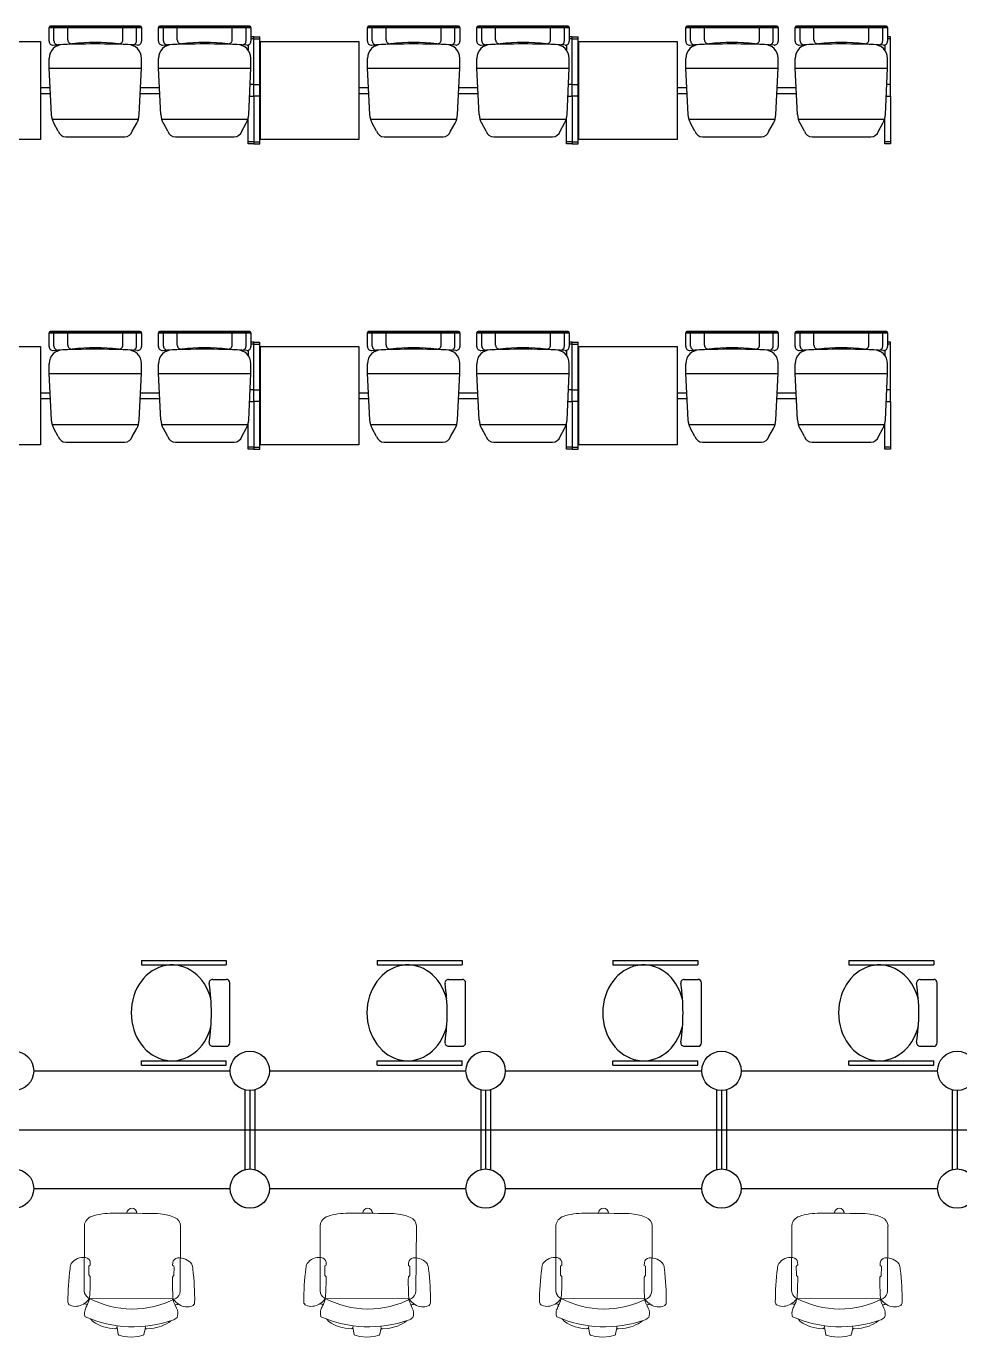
# Model space of a CAD drawing. Header units: inches. Extents: x 484217 to 497210, y -26946 to -21493.
# Drawn here: x 486584.2 to 486797.9, y -23535.6 to -23234.3 of the extents above; entities that cross this region are included whole.
import ezdxf

# ---------------------------------------------------------------- set-up
doc = ezdxf.new("R2010")
doc.units = ezdxf.units.IN
doc.header["$LTSCALE"] = 20
doc.header["$MEASUREMENT"] = 0
doc.layers.add('A-furniture', color=50, linetype='Continuous', lineweight=9)
doc.layers.add('I-WALL-IN', color=3, linetype='Continuous')
doc.layers.add('MAR22', color=255, linetype='Continuous')

# ---------------------------------------------------------------- blocks, each defined once
blk = doc.blocks.new('391A')
at = {"layer": 'MAR22'}
for p, q in [((-293.5, -86.6), (-293.5, -567)), ((-293.5, -86.6), (-269.5, -86.6)), ((-269.5, -86.6), (-269.5, -567)), ((273.6, -86.6), (273.6, -567)), ((297.6, -86.6), (273.6, -86.6)), ((297.6, -86.6), (297.6, -567)), ((-187.4, -490.1), (-187.4, -566.9)), ((191.4, -490.1), (191.4, -566.9)), ((-293.5, -567), (-269.5, -567)), ((-167.4, -586.9), (171.4, -586.9)), ((297.6, -567), (273.6, -567))]:
    blk.add_line(p, q, dxfattribs=at)
for centre, radius, start, end in [((-167.4, -490.1), 20, 81.58713, 180), ((2, 655.3), 1137.9, 261.58713, 278.41287), ((171.4, -490.1), 20, 0, 98.41287), ((-167.4, -566.9), 20, 180, 270), ((171.4, -566.9), 20, 270, 0)]:
    blk.add_arc(centre, radius, start, end, dxfattribs=at)
blk.add_ellipse((2, -259.2), major_axis=(-271.1, 0), ratio=0.849159, start_param=1.857345, end_param=7.567433, dxfattribs=at)
blk = doc.blocks.new('A$C6A0E07C9')
at = {"layer": 'A-furniture'}
for p, q in [((-0.2138, 0.2718), (0.1182, 0.2876)), ((-0.2691, 0.1773), (-0.2664, 0.2046)), ((-0.0121, 0.2424), (-0.025, 0.2422)), ((-0.0115, 0.2426), (-0.0121, 0.2424)), ((-0.0112, 0.2428), (-0.0115, 0.2426)), ((-0.0079, 0.2484), (-0.0112, 0.2428)), ((0.0377, 0.2515), (-0.0033, 0.2499)), ((0.0418, 0.2505), (0.045, 0.2473)), ((0.045, 0.2473), (0.0464, 0.2461)), ((0.0464, 0.2461), (0.0478, 0.2453)), ((0.0478, 0.2453), (0.0485, 0.2451)), ((0.1585, 0.2497), (0.1792, -0.1667)), ((0.3152, 0.1516), (0.3188, 0.1294)), ((0.3146, 0.1213), (0.3056, 0.1197)), ((0.3131, 0.1211), (0.3466, 0.116)), ((0.3514, 0.1128), (0.36, 0.0876)), ((0.36, 0.0876), (0.3659, 0.0513)), ((-0.2907, 0.0196), (-0.2893, 0.0294)), ((-0.2883, 0.01), (-0.2907, 0.0196)), ((-0.2893, 0.0294), (-0.2841, 0.0379)), ((-0.2824, 0.002), (-0.2883, 0.01)), ((-0.2841, 0.0379), (-0.2762, 0.0438)), ((-0.2739, -0.003), (-0.2824, 0.002)), ((-0.2762, 0.0438), (-0.2666, 0.0462)), ((0.3636, 0.0146), (0.3576, -0.0113)), ((0.3659, 0.0513), (0.3636, 0.0146)), ((-0.2641, -0.0045), (-0.2739, -0.003)), ((0.3108, -0.0224), (0.3218, -0.0234)), ((0.3197, -0.023), (0.3546, -0.0146)), ((0.3546, -0.0146), (0.3564, -0.0132)), ((0.3564, -0.0132), (0.3576, -0.0113)), ((-0.1895, -0.2174), (0.1433, -0.1996)), ((0.0087, -0.176), (-0.0042, -0.1772)), ((0.0094, -0.1763), (0.0087, -0.176)), ((0.0097, -0.1764), (0.0094, -0.1763)), ((0.0135, -0.1816), (0.0097, -0.1764)), ((0.0591, -0.1802), (0.0183, -0.1827)), ((0.0631, -0.1788), (0.066, -0.1753)), ((0.066, -0.1753), (0.0673, -0.174)), ((0.0673, -0.174), (0.0686, -0.173)), ((0.0686, -0.173), (0.0692, -0.1728)), ((0.2962, -0.1472), (0.2839, -0.1595))]:
    blk.add_line(p, q, dxfattribs=at)
for centre, radius, start, end in [((0.0274, 0.2777), 0.0792, 129.49988, 189.11522), ((0.0065, 0.2825), 0.0635, 94.07923, 117.59377), ((0.2241, -0.8917), 1.2574, 92.35943, 100.17565), ((0.1721, 0.3454), 0.0192, 28.12557, 89.24362), ((0.1209, 0.3234), 0.0749, 330.37939, 24.51295), ((-0.21, 0.2233), 0.0487, 94.52598, 161.01093), ((0.117, 0.2414), 0.0463, 34.09018, 88.4441), ((0.1077, 0.3263), 0.0879, 309.67257, 333.02228), ((-1.1254, 2.7931), 2.8487, 297.11573, 298.06946), ((-0.9196, -0.0126), 1.143, 14.09314, 15.00562), ((0.2336, 0.2226), 0.0597, 72.52818, 107.70113), ((0.1951, 0.2221), 0.0806, 25.51985, 45.53867), ((0.5941, -0.0351), 0.8932, 162.12026, 164.43231), ((-0.0222, 0.2712), 0.0292, 192.00474, 264.44095), ((-0.0038, 0.2437), 0.00623, 84.84548, 131.31741), ((0.0374, 0.2414), 0.0101, 64.52807, 88.63913), ((0.0007, 1.5534), 1.3091, 272.08986, 276.67605), ((0.1493, 0.274), 0.0211, 279.8693, 313.34338), ((-0.2488, 0.0248), 0.4712, 334.59734, 30.97321), ((0.1704, 0.2449), 0.0129, 130.13659, 158.01734), ((0.1866, 0.1808), 0.0779, 100.05254, 108.26721), ((-0.3014, 0.0263), 0.6141, 339.61076, 22.04666), ((0.1276, 0.1249), 0.1894, 8.09249, 40.8276), ((0.1816, 0.1421), 0.4521, 175.52891, 182.09908), ((72.2191, 3.6268), 72.5738, 182.765274, 182.924882), ((0.31, 0.1288), 0.0088, 301.08798, 3.16667), ((0.3467, 0.1108), 0.00513, 22.81842, 91.00758), ((0.1162, -0.0378), 0.2107, 328.69616, 1.80788), ((0.3177, -0.0315), 0.00903, 2.12372, 63.37094), ((0.0809, -0.0616), 0.3414, 182.48103, 200.75528), ((-0.1856, -0.1603), 0.0572, 202.88209, 266.11689), ((0.0015, -0.2058), 0.0292, 101.25248, 173.68869), ((0.0171, -0.1766), 0.00623, 234.37601, 280.84795), ((0.0579, -0.1702), 0.0101, 277.0543, 301.16536), ((0.1515, -1.4793), 1.3091, 89.01739, 93.60357), ((0.138, -0.155), 0.0449, 276.79393, 330.15211), ((0.1724, -0.1915), 0.0211, 52.35005, 85.82413), ((0.197, -0.1553), 0.0211, 212.66016, 229.03524), ((0.1633, -0.2919), 0.1223, 63.05477, 80.63565), ((0.1362, -0.2476), 0.0879, 32.67116, 56.02087), ((-0.9196, -0.0126), 1.143, 350.69637, 351.61264), ((0.1491, -0.2435), 0.0749, 341.18048, 35.31404), ((0.3239, 0.0551), 0.2601, 246.15386, 250.81737), ((0.249, -0.1528), 0.0392, 254.29981, 275.99109), ((0.2537, -0.1401), 0.0518, 269.3553, 293.37881), ((0.0516, -0.2073), 0.0792, 176.57822, 236.19355), ((0.2022, -0.2604), 0.0192, 276.44982, 337.56787), ((0.0312, -0.2142), 0.0635, 248.09967, 271.6142), ((0.1312, 0.9758), 1.2574, 265.51777, 273.33401)]:
    blk.add_arc(centre, radius, start, end, dxfattribs=at)

msp = doc.modelspace()

# ---------------------------------------------------------------- linework, layer by layer
at = {"linetype": 'Continuous'}
for p, q in [((486589.4, -23237.77, 3.81), (486589.4, -23234.6, 3.81)), ((486590.52, -23237.66, 3.81), (486590.52, -23234.78, 3.81)), ((486593.67, -23237.44, 3.81), (486593.67, -23234.78, 3.81)), ((486606.27, -23237.44, 3.81), (486606.27, -23234.78, 3.81)), ((486609.42, -23237.66, 3.81), (486609.42, -23234.78, 3.81)), ((486610.55, -23234.6, 3.81), (486610.55, -23237.77, 3.81)), ((486614.47, -23237.77, 3.81), (486614.47, -23234.6, 3.81)), ((486615.6, -23237.66, 3.81), (486615.6, -23234.78, 3.81)), ((486618.75, -23237.44, 3.81), (486618.75, -23234.78, 3.81)), ((486631.35, -23237.44, 3.81), (486631.35, -23234.78, 3.81)), ((486634.5, -23237.66, 3.81), (486634.5, -23234.78, 3.81)), ((486635.62, -23234.6, 3.81), (486635.62, -23237.77, 3.81)), ((486662.3, -23237.77, 3.81), (486662.3, -23234.6, 3.81)), ((486663.42, -23237.66, 3.81), (486663.42, -23234.78, 3.81)), ((486666.57, -23237.44, 3.81), (486666.57, -23234.78, 3.81)), ((486679.17, -23237.44, 3.81), (486679.17, -23234.78, 3.81)), ((486682.32, -23237.66, 3.81), (486682.32, -23234.78, 3.81)), ((486683.45, -23234.6, 3.81), (486683.45, -23237.77, 3.81)), ((486687.37, -23237.77, 3.81), (486687.37, -23234.6, 3.81)), ((486688.5, -23237.66, 3.81), (486688.5, -23234.78, 3.81)), ((486691.65, -23237.44, 3.81), (486691.65, -23234.78, 3.81)), ((486704.25, -23237.44, 3.81), (486704.25, -23234.78, 3.81)), ((486707.4, -23237.66, 3.81), (486707.4, -23234.78, 3.81)), ((486708.52, -23234.6, 3.81), (486708.52, -23237.77, 3.81)), ((486735.2, -23237.77, 3.81), (486735.2, -23234.6, 3.81)), ((486736.32, -23237.66, 3.81), (486736.32, -23234.78, 3.81)), ((486739.47, -23237.44, 3.81), (486739.47, -23234.78, 3.81)), ((486752.07, -23237.44, 3.81), (486752.07, -23234.78, 3.81)), ((486755.22, -23237.66, 3.81), (486755.22, -23234.78, 3.81)), ((486756.35, -23234.6, 3.81), (486756.35, -23237.77, 3.81)), ((486760.27, -23237.77, 3.81), (486760.27, -23234.6, 3.81)), ((486761.4, -23237.66, 3.81), (486761.4, -23234.78, 3.81)), ((486764.55, -23237.44, 3.81), (486764.55, -23234.78, 3.81)), ((486777.15, -23237.44, 3.81), (486777.15, -23234.78, 3.81)), ((486780.3, -23237.66, 3.81), (486780.3, -23234.78, 3.81)), ((486781.42, -23234.6, 3.81), (486781.42, -23237.77, 3.81)), ((486590.32, -23238.67, 3.81), (486591.46, -23238.56, 3.81)), ((486609.63, -23238.67, 3.81), (486608.48, -23238.56, 3.81)), ((486615.39, -23238.67, 3.81), (486616.54, -23238.56, 3.81)), ((486634.7, -23238.67, 3.81), (486633.56, -23238.56, 3.81)), ((486663.22, -23238.67, 3.81), (486664.36, -23238.56, 3.81)), ((486682.53, -23238.67, 3.81), (486681.38, -23238.56, 3.81)), ((486688.29, -23238.67, 3.81), (486689.44, -23238.56, 3.81)), ((486707.6, -23238.67, 3.81), (486706.46, -23238.56, 3.81)), ((486736.12, -23238.67, 3.81), (486737.26, -23238.56, 3.81)), ((486755.43, -23238.67, 3.81), (486754.28, -23238.56, 3.81)), ((486761.19, -23238.67, 3.81), (486762.34, -23238.56, 3.81)), ((486780.5, -23238.67, 3.81), (486779.36, -23238.56, 3.81)), ((486589.4, -23243.93, 3.81), (486589.4, -23241.68, 3.81)), ((486589.4, -23243.93, 3.81), (486610.55, -23243.93, 3.81)), ((486589.91, -23254.57, 3.81), (486589.4, -23243.93, 3.81)), ((486610.04, -23254.57, 3.81), (486610.55, -23243.93, 3.81)), ((486610.55, -23243.93, 3.81), (486610.55, -23241.68, 3.81)), ((486614.47, -23243.93, 3.81), (486614.47, -23241.68, 3.81)), ((486614.47, -23243.93, 3.81), (486635.62, -23243.93, 3.81)), ((486614.98, -23254.57, 3.81), (486614.47, -23243.93, 3.81)), ((486635.11, -23254.57, 3.81), (486635.62, -23243.93, 3.81)), ((486635.62, -23243.93, 3.81), (486635.62, -23241.68, 3.81)), ((486662.3, -23243.93, 3.81), (486662.3, -23241.68, 3.81)), ((486662.3, -23243.93, 3.81), (486683.45, -23243.93, 3.81)), ((486662.81, -23254.57, 3.81), (486662.3, -23243.93, 3.81)), ((486682.94, -23254.57, 3.81), (486683.45, -23243.93, 3.81)), ((486683.45, -23243.93, 3.81), (486683.45, -23241.68, 3.81)), ((486687.37, -23243.93, 3.81), (486687.37, -23241.68, 3.81)), ((486687.37, -23243.93, 3.81), (486708.52, -23243.93, 3.81)), ((486687.88, -23254.57, 3.81), (486687.37, -23243.93, 3.81)), ((486708.01, -23254.57, 3.81), (486708.52, -23243.93, 3.81)), ((486708.52, -23243.93, 3.81), (486708.52, -23241.68, 3.81)), ((486735.2, -23243.93, 3.81), (486735.2, -23241.68, 3.81)), ((486735.2, -23243.93, 3.81), (486756.35, -23243.93, 3.81)), ((486735.71, -23254.57, 3.81), (486735.2, -23243.93, 3.81)), ((486755.84, -23254.57, 3.81), (486756.35, -23243.93, 3.81)), ((486756.35, -23243.93, 3.81), (486756.35, -23241.68, 3.81)), ((486760.27, -23243.93, 3.81), (486760.27, -23241.68, 3.81)), ((486760.27, -23243.93, 3.81), (486781.42, -23243.93, 3.81)), ((486760.78, -23254.57, 3.81), (486760.27, -23243.93, 3.81)), ((486780.91, -23254.57, 3.81), (486781.42, -23243.93, 3.81)), ((486781.42, -23243.93, 3.81), (486781.42, -23241.68, 3.81)), ((486590.09, -23255.63, 3.81), (486609.86, -23255.63, 3.81)), ((486615.16, -23255.63, 3.81), (486634.93, -23255.63, 3.81)), ((486662.99, -23255.63, 3.81), (486682.76, -23255.63, 3.81)), ((486688.06, -23255.63, 3.81), (486707.83, -23255.63, 3.81)), ((486735.89, -23255.63, 3.81), (486755.66, -23255.63, 3.81)), ((486760.96, -23255.63, 3.81), (486780.73, -23255.63, 3.81)), ((486591.5, -23258.38, 3.81), (486590.48, -23256.56, 3.81)), ((486608.44, -23258.38, 3.81), (486609.46, -23256.56, 3.81)), ((486616.58, -23258.38, 3.81), (486615.56, -23256.56, 3.81)), ((486633.52, -23258.38, 3.81), (486634.54, -23256.56, 3.81)), ((486664.4, -23258.38, 3.81), (486663.38, -23256.56, 3.81)), ((486681.34, -23258.38, 3.81), (486682.36, -23256.56, 3.81)), ((486689.48, -23258.38, 3.81), (486688.46, -23256.56, 3.81)), ((486706.42, -23258.38, 3.81), (486707.44, -23256.56, 3.81)), ((486737.3, -23258.38, 3.81), (486736.28, -23256.56, 3.81)), ((486754.24, -23258.38, 3.81), (486755.26, -23256.56, 3.81)), ((486762.38, -23258.38, 3.81), (486761.36, -23256.56, 3.81)), ((486779.32, -23258.38, 3.81), (486780.34, -23256.56, 3.81)), ((486593.23, -23259.68, 3.81), (486606.71, -23259.68, 3.81)), ((486618.31, -23259.68, 3.81), (486631.79, -23259.68, 3.81)), ((486666.13, -23259.68, 3.81), (486679.61, -23259.68, 3.81)), ((486691.21, -23259.68, 3.81), (486704.69, -23259.68, 3.81)), ((486739.03, -23259.68, 3.81), (486752.51, -23259.68, 3.81)), ((486764.11, -23259.68, 3.81), (486777.59, -23259.68, 3.81)), ((486589.4, -23307.74, 3.81), (486589.4, -23304.56, 3.81)), ((486610.55, -23304.56, 3.81), (486610.55, -23307.74, 3.81)), ((486614.47, -23307.74, 3.81), (486614.47, -23304.56, 3.81)), ((486635.62, -23304.56, 3.81), (486635.62, -23307.74, 3.81)), ((486662.3, -23307.74, 3.81), (486662.3, -23304.56, 3.81)), ((486683.45, -23304.56, 3.81), (486683.45, -23307.74, 3.81)), ((486687.37, -23307.74, 3.81), (486687.37, -23304.56, 3.81)), ((486708.52, -23304.56, 3.81), (486708.52, -23307.74, 3.81)), ((486735.2, -23307.74, 3.81), (486735.2, -23304.56, 3.81)), ((486756.35, -23304.56, 3.81), (486756.35, -23307.74, 3.81)), ((486760.27, -23307.74, 3.81), (486760.27, -23304.56, 3.81)), ((486781.42, -23304.56, 3.81), (486781.42, -23307.74, 3.81)), ((486590.52, -23307.63, 3.81), (486590.52, -23304.74, 3.81)), ((486593.67, -23307.41, 3.81), (486593.67, -23304.74, 3.81)), ((486606.27, -23307.41, 3.81), (486606.27, -23304.74, 3.81)), ((486609.42, -23307.63, 3.81), (486609.42, -23304.74, 3.81)), ((486615.6, -23307.63, 3.81), (486615.6, -23304.74, 3.81)), ((486618.75, -23307.41, 3.81), (486618.75, -23304.74, 3.81)), ((486631.35, -23307.41, 3.81), (486631.35, -23304.74, 3.81)), ((486634.5, -23307.63, 3.81), (486634.5, -23304.74, 3.81)), ((486663.42, -23307.63, 3.81), (486663.42, -23304.74, 3.81)), ((486666.57, -23307.41, 3.81), (486666.57, -23304.74, 3.81)), ((486679.17, -23307.41, 3.81), (486679.17, -23304.74, 3.81)), ((486682.32, -23307.63, 3.81), (486682.32, -23304.74, 3.81)), ((486688.5, -23307.63, 3.81), (486688.5, -23304.74, 3.81)), ((486691.65, -23307.41, 3.81), (486691.65, -23304.74, 3.81)), ((486704.25, -23307.41, 3.81), (486704.25, -23304.74, 3.81)), ((486707.4, -23307.63, 3.81), (486707.4, -23304.74, 3.81)), ((486736.32, -23307.63, 3.81), (486736.32, -23304.74, 3.81)), ((486739.47, -23307.41, 3.81), (486739.47, -23304.74, 3.81)), ((486752.07, -23307.41, 3.81), (486752.07, -23304.74, 3.81)), ((486755.22, -23307.63, 3.81), (486755.22, -23304.74, 3.81)), ((486761.4, -23307.63, 3.81), (486761.4, -23304.74, 3.81)), ((486764.55, -23307.41, 3.81), (486764.55, -23304.74, 3.81)), ((486777.15, -23307.41, 3.81), (486777.15, -23304.74, 3.81)), ((486780.3, -23307.63, 3.81), (486780.3, -23304.74, 3.81)), ((486590.32, -23308.64, 3.81), (486591.46, -23308.53, 3.81)), ((486609.63, -23308.64, 3.81), (486608.48, -23308.53, 3.81)), ((486615.39, -23308.64, 3.81), (486616.54, -23308.53, 3.81)), ((486634.7, -23308.64, 3.81), (486633.56, -23308.53, 3.81)), ((486663.22, -23308.64, 3.81), (486664.36, -23308.53, 3.81)), ((486682.53, -23308.64, 3.81), (486681.38, -23308.53, 3.81)), ((486688.29, -23308.64, 3.81), (486689.44, -23308.53, 3.81)), ((486707.6, -23308.64, 3.81), (486706.46, -23308.53, 3.81)), ((486736.12, -23308.64, 3.81), (486737.26, -23308.53, 3.81)), ((486755.43, -23308.64, 3.81), (486754.28, -23308.53, 3.81)), ((486761.19, -23308.64, 3.81), (486762.34, -23308.53, 3.81)), ((486780.5, -23308.64, 3.81), (486779.36, -23308.53, 3.81)), ((486589.4, -23313.9, 3.81), (486589.4, -23311.65, 3.81)), ((486610.55, -23313.9, 3.81), (486610.55, -23311.65, 3.81)), ((486614.47, -23313.9, 3.81), (486614.47, -23311.65, 3.81)), ((486635.62, -23313.9, 3.81), (486635.62, -23311.65, 3.81)), ((486662.3, -23313.9, 3.81), (486662.3, -23311.65, 3.81)), ((486683.45, -23313.9, 3.81), (486683.45, -23311.65, 3.81)), ((486687.37, -23313.9, 3.81), (486687.37, -23311.65, 3.81)), ((486708.52, -23313.9, 3.81), (486708.52, -23311.65, 3.81)), ((486735.2, -23313.9, 3.81), (486735.2, -23311.65, 3.81)), ((486756.35, -23313.9, 3.81), (486756.35, -23311.65, 3.81)), ((486760.27, -23313.9, 3.81), (486760.27, -23311.65, 3.81)), ((486781.42, -23313.9, 3.81), (486781.42, -23311.65, 3.81)), ((486589.4, -23313.9, 3.81), (486610.55, -23313.9, 3.81)), ((486589.91, -23324.54, 3.81), (486589.4, -23313.9, 3.81)), ((486610.04, -23324.54, 3.81), (486610.55, -23313.9, 3.81)), ((486614.47, -23313.9, 3.81), (486635.62, -23313.9, 3.81)), ((486614.98, -23324.54, 3.81), (486614.47, -23313.9, 3.81)), ((486635.11, -23324.54, 3.81), (486635.62, -23313.9, 3.81)), ((486662.3, -23313.9, 3.81), (486683.45, -23313.9, 3.81)), ((486662.81, -23324.54, 3.81), (486662.3, -23313.9, 3.81)), ((486682.94, -23324.54, 3.81), (486683.45, -23313.9, 3.81)), ((486687.37, -23313.9, 3.81), (486708.52, -23313.9, 3.81)), ((486687.88, -23324.54, 3.81), (486687.37, -23313.9, 3.81)), ((486708.01, -23324.54, 3.81), (486708.52, -23313.9, 3.81)), ((486735.2, -23313.9, 3.81), (486756.35, -23313.9, 3.81)), ((486735.71, -23324.54, 3.81), (486735.2, -23313.9, 3.81)), ((486755.84, -23324.54, 3.81), (486756.35, -23313.9, 3.81)), ((486760.27, -23313.9, 3.81), (486781.42, -23313.9, 3.81)), ((486760.78, -23324.54, 3.81), (486760.27, -23313.9, 3.81)), ((486780.91, -23324.54, 3.81), (486781.42, -23313.9, 3.81)), ((486590.09, -23325.6, 3.81), (486609.86, -23325.6, 3.81)), ((486615.16, -23325.6, 3.81), (486634.93, -23325.6, 3.81)), ((486662.99, -23325.6, 3.81), (486682.76, -23325.6, 3.81)), ((486688.06, -23325.6, 3.81), (486707.83, -23325.6, 3.81)), ((486735.89, -23325.6, 3.81), (486755.66, -23325.6, 3.81)), ((486760.96, -23325.6, 3.81), (486780.73, -23325.6, 3.81)), ((486591.5, -23328.34, 3.81), (486590.48, -23326.53, 3.81)), ((486608.44, -23328.34, 3.81), (486609.46, -23326.53, 3.81)), ((486616.58, -23328.34, 3.81), (486615.56, -23326.53, 3.81)), ((486633.52, -23328.34, 3.81), (486634.54, -23326.53, 3.81)), ((486664.4, -23328.34, 3.81), (486663.38, -23326.53, 3.81)), ((486681.34, -23328.34, 3.81), (486682.36, -23326.53, 3.81)), ((486689.48, -23328.34, 3.81), (486688.46, -23326.53, 3.81)), ((486706.42, -23328.34, 3.81), (486707.44, -23326.53, 3.81)), ((486737.3, -23328.34, 3.81), (486736.28, -23326.53, 3.81)), ((486754.24, -23328.34, 3.81), (486755.26, -23326.53, 3.81)), ((486762.38, -23328.34, 3.81), (486761.36, -23326.53, 3.81)), ((486779.32, -23328.34, 3.81), (486780.34, -23326.53, 3.81)), ((486593.23, -23329.65, 3.81), (486606.71, -23329.65, 3.81)), ((486618.31, -23329.65, 3.81), (486631.79, -23329.65, 3.81)), ((486666.13, -23329.65, 3.81), (486679.61, -23329.65, 3.81)), ((486691.21, -23329.65, 3.81), (486704.69, -23329.65, 3.81)), ((486739.03, -23329.65, 3.81), (486752.51, -23329.65, 3.81)), ((486764.11, -23329.65, 3.81), (486777.59, -23329.65, 3.81))]:
    msp.add_line(p, q, dxfattribs=at)
at = {"color": 7, "linetype": 'Continuous'}
for p, q in [((486610.28, -23234.33, 3.81), (486589.67, -23234.33, 3.81)), ((486635.35, -23234.33, 3.81), (486614.74, -23234.33, 3.81)), ((486683.18, -23234.33, 3.81), (486662.57, -23234.33, 3.81)), ((486708.25, -23234.33, 3.81), (486687.64, -23234.33, 3.81)), ((486756.08, -23234.33, 3.81), (486735.47, -23234.33, 3.81)), ((486781.15, -23234.33, 3.81), (486760.54, -23234.33, 3.81)), ((486587.38, -23249.71, 3.81), (486589.67, -23249.71, 3.81)), ((486587.44, -23248.36, 3.81), (486589.61, -23248.36, 3.81)), ((486610.27, -23249.71, 3.81), (486614.75, -23249.71, 3.81)), ((486610.33, -23248.36, 3.81), (486614.69, -23248.36, 3.81)), ((486636.3, -23247.68, 3.81), (486635.44, -23247.68, 3.81)), ((486636.3, -23250.38, 3.81), (486636.3, -23247.68, 3.81)), ((486636.3, -23247.68, 3.81), (486637.84, -23247.68, 3.81)), ((486636.3, -23250.38, 3.81), (486636.3, -23247.68, 3.81)), ((486660.28, -23249.71, 3.81), (486662.57, -23249.71, 3.81)), ((486660.34, -23248.36, 3.81), (486662.51, -23248.36, 3.81)), ((486683.17, -23249.71, 3.81), (486687.65, -23249.71, 3.81)), ((486683.23, -23248.36, 3.81), (486687.59, -23248.36, 3.81)), ((486709.2, -23247.68, 3.81), (486708.34, -23247.68, 3.81)), ((486709.2, -23250.38, 3.81), (486709.2, -23247.68, 3.81)), ((486709.2, -23247.68, 3.81), (486710.74, -23247.68, 3.81)), ((486709.2, -23250.38, 3.81), (486709.2, -23247.68, 3.81)), ((486733.18, -23249.71, 3.81), (486735.47, -23249.71, 3.81)), ((486733.24, -23248.36, 3.81), (486735.41, -23248.36, 3.81)), ((486756.07, -23249.71, 3.81), (486760.55, -23249.71, 3.81)), ((486756.13, -23248.36, 3.81), (486760.49, -23248.36, 3.81)), ((486782.1, -23247.68, 3.81), (486781.24, -23247.68, 3.81)), ((486782.1, -23250.38, 3.81), (486782.1, -23247.68, 3.81)), ((486635.31, -23250.38, 3.81), (486636.3, -23250.38, 3.81)), ((486637.84, -23250.38, 3.81), (486636.3, -23250.38, 3.81)), ((486708.21, -23250.38, 3.81), (486709.2, -23250.38, 3.81)), ((486710.74, -23250.38, 3.81), (486709.2, -23250.38, 3.81)), ((486781.11, -23250.38, 3.81), (486782.1, -23250.38, 3.81)), ((486610.28, -23304.29, 3.81), (486589.67, -23304.29, 3.81)), ((486635.35, -23304.29, 3.81), (486614.74, -23304.29, 3.81)), ((486683.18, -23304.29, 3.81), (486662.57, -23304.29, 3.81)), ((486708.25, -23304.29, 3.81), (486687.64, -23304.29, 3.81)), ((486756.08, -23304.29, 3.81), (486735.47, -23304.29, 3.81)), ((486781.15, -23304.29, 3.81), (486760.54, -23304.29, 3.81)), ((486587.44, -23318.32, 3.81), (486589.61, -23318.32, 3.81)), ((486610.33, -23318.32, 3.81), (486614.69, -23318.32, 3.81)), ((486636.3, -23317.65, 3.81), (486635.44, -23317.65, 3.81)), ((486636.3, -23320.35, 3.81), (486636.3, -23317.65, 3.81)), ((486636.3, -23317.65, 3.81), (486637.84, -23317.65, 3.81)), ((486636.3, -23320.35, 3.81), (486636.3, -23317.65, 3.81)), ((486660.34, -23318.32, 3.81), (486662.51, -23318.32, 3.81)), ((486683.23, -23318.32, 3.81), (486687.59, -23318.32, 3.81)), ((486709.2, -23317.65, 3.81), (486708.34, -23317.65, 3.81)), ((486709.2, -23320.35, 3.81), (486709.2, -23317.65, 3.81)), ((486709.2, -23317.65, 3.81), (486710.74, -23317.65, 3.81)), ((486709.2, -23320.35, 3.81), (486709.2, -23317.65, 3.81)), ((486733.24, -23318.32, 3.81), (486735.41, -23318.32, 3.81)), ((486756.13, -23318.32, 3.81), (486760.49, -23318.32, 3.81)), ((486782.1, -23317.65, 3.81), (486781.24, -23317.65, 3.81)), ((486782.1, -23320.35, 3.81), (486782.1, -23317.65, 3.81)), ((486587.38, -23319.67, 3.81), (486589.67, -23319.67, 3.81)), ((486610.27, -23319.67, 3.81), (486614.75, -23319.67, 3.81)), ((486635.31, -23320.35, 3.81), (486636.3, -23320.35, 3.81)), ((486637.84, -23320.35, 3.81), (486636.3, -23320.35, 3.81)), ((486660.28, -23319.67, 3.81), (486662.57, -23319.67, 3.81)), ((486683.17, -23319.67, 3.81), (486687.65, -23319.67, 3.81)), ((486708.21, -23320.35, 3.81), (486709.2, -23320.35, 3.81)), ((486710.74, -23320.35, 3.81), (486709.2, -23320.35, 3.81)), ((486733.18, -23319.67, 3.81), (486735.47, -23319.67, 3.81)), ((486756.07, -23319.67, 3.81), (486760.55, -23319.67, 3.81)), ((486781.11, -23320.35, 3.81), (486782.1, -23320.35, 3.81))]:
    msp.add_line(p, q, dxfattribs=at)
at = {"color": 0, "linetype": 'Continuous'}
for p, q in [((486564.94, -23237.78, 3.81), (486587.44, -23237.78, 3.81)), ((486587.44, -23237.78, 3.81), (486587.44, -23260.28, 3.81)), ((486637.84, -23237.78, 3.81), (486660.34, -23237.78, 3.81)), ((486637.84, -23260.28, 3.81), (486637.84, -23237.78, 3.81)), ((486660.34, -23237.78, 3.81), (486660.34, -23260.28, 3.81)), ((486710.74, -23237.78, 3.81), (486733.24, -23237.78, 3.81)), ((486710.74, -23260.28, 3.81), (486710.74, -23237.78, 3.81)), ((486733.24, -23237.78, 3.81), (486733.24, -23260.28, 3.81)), ((486587.44, -23260.28, 3.81), (486564.94, -23260.28, 3.81)), ((486660.34, -23260.28, 3.81), (486637.84, -23260.28, 3.81)), ((486733.24, -23260.28, 3.81), (486710.74, -23260.28, 3.81)), ((486564.94, -23307.75, 3.81), (486587.44, -23307.75, 3.81)), ((486587.44, -23307.75, 3.81), (486587.44, -23330.25, 3.81)), ((486637.84, -23307.75, 3.81), (486660.34, -23307.75, 3.81)), ((486637.84, -23330.25, 3.81), (486637.84, -23307.75, 3.81)), ((486660.34, -23307.75, 3.81), (486660.34, -23330.25, 3.81)), ((486710.74, -23307.75, 3.81), (486733.24, -23307.75, 3.81)), ((486710.74, -23330.25, 3.81), (486710.74, -23307.75, 3.81)), ((486733.24, -23307.75, 3.81), (486733.24, -23330.25, 3.81)), ((486587.44, -23330.25, 3.81), (486564.94, -23330.25, 3.81)), ((486660.34, -23330.25, 3.81), (486637.84, -23330.25, 3.81)), ((486733.24, -23330.25, 3.81), (486710.74, -23330.25, 3.81))]:
    msp.add_line(p, q, dxfattribs=at)
at = {"color": 7}
for p, q in [((486636.3, -23236.77, 3.81), (486635.62, -23236.77, 3.81)), ((486636.3, -23237.22, 3.81), (486635.62, -23237.22, 3.81)), ((486636.3, -23247.68, 3.81), (486636.3, -23236.77, 3.81)), ((486636.3, -23247.68, 3.81), (486636.3, -23236.77, 3.81)), ((486636.3, -23236.77, 3.81), (486637.65, -23236.77, 3.81)), ((486636.3, -23237.22, 3.81), (486637.65, -23237.22, 3.81)), ((486637.65, -23261.29, 3.81), (486637.65, -23236.77, 3.81)), ((486709.2, -23236.77, 3.81), (486708.52, -23236.77, 3.81)), ((486709.2, -23237.22, 3.81), (486708.52, -23237.22, 3.81)), ((486709.2, -23247.68, 3.81), (486709.2, -23236.77, 3.81)), ((486709.2, -23247.68, 3.81), (486709.2, -23236.77, 3.81)), ((486709.2, -23236.77, 3.81), (486710.55, -23236.77, 3.81)), ((486709.2, -23237.22, 3.81), (486710.55, -23237.22, 3.81)), ((486710.55, -23261.29, 3.81), (486710.55, -23236.77, 3.81)), ((486782.1, -23236.77, 3.81), (486781.42, -23236.77, 3.81)), ((486782.1, -23237.22, 3.81), (486781.42, -23237.22, 3.81)), ((486782.1, -23247.68, 3.81), (486782.1, -23236.77, 3.81)), ((486634.95, -23238.64, 3.81), (486634.95, -23239.74, 3.81)), ((486707.85, -23238.64, 3.81), (486707.85, -23239.74, 3.81)), ((486780.75, -23238.64, 3.81), (486780.75, -23239.74, 3.81)), ((486636.3, -23250.38, 3.81), (486636.3, -23261.29, 3.81)), ((486636.3, -23250.38, 3.81), (486636.3, -23261.29, 3.81)), ((486709.2, -23250.38, 3.81), (486709.2, -23261.29, 3.81)), ((486709.2, -23250.38, 3.81), (486709.2, -23261.29, 3.81)), ((486782.1, -23250.38, 3.81), (486782.1, -23261.29, 3.81)), ((486634.95, -23261.29, 3.81), (486634.95, -23255.58, 3.81)), ((486707.85, -23261.29, 3.81), (486707.85, -23255.58, 3.81)), ((486780.75, -23261.29, 3.81), (486780.75, -23255.58, 3.81)), ((486636.3, -23260.84, 3.81), (486634.95, -23260.84, 3.81)), ((486636.3, -23261.29, 3.81), (486634.95, -23261.29, 3.81)), ((486636.3, -23260.84, 3.81), (486637.65, -23260.84, 3.81)), ((486636.3, -23261.29, 3.81), (486637.65, -23261.29, 3.81)), ((486709.2, -23260.84, 3.81), (486707.85, -23260.84, 3.81)), ((486709.2, -23261.29, 3.81), (486707.85, -23261.29, 3.81)), ((486709.2, -23260.84, 3.81), (486710.55, -23260.84, 3.81)), ((486709.2, -23261.29, 3.81), (486710.55, -23261.29, 3.81)), ((486782.1, -23260.84, 3.81), (486780.75, -23260.84, 3.81)), ((486782.1, -23261.29, 3.81), (486780.75, -23261.29, 3.81)), ((486636.3, -23306.74, 3.81), (486635.62, -23306.74, 3.81)), ((486636.3, -23307.19, 3.81), (486635.62, -23307.19, 3.81)), ((486636.3, -23317.65, 3.81), (486636.3, -23306.74, 3.81)), ((486636.3, -23317.65, 3.81), (486636.3, -23306.74, 3.81)), ((486636.3, -23306.74, 3.81), (486637.65, -23306.74, 3.81)), ((486636.3, -23307.19, 3.81), (486637.65, -23307.19, 3.81)), ((486637.65, -23331.25, 3.81), (486637.65, -23306.74, 3.81)), ((486709.2, -23306.74, 3.81), (486708.52, -23306.74, 3.81)), ((486709.2, -23307.19, 3.81), (486708.52, -23307.19, 3.81)), ((486709.2, -23317.65, 3.81), (486709.2, -23306.74, 3.81)), ((486709.2, -23317.65, 3.81), (486709.2, -23306.74, 3.81)), ((486709.2, -23306.74, 3.81), (486710.55, -23306.74, 3.81)), ((486709.2, -23307.19, 3.81), (486710.55, -23307.19, 3.81)), ((486710.55, -23331.25, 3.81), (486710.55, -23306.74, 3.81)), ((486782.1, -23306.74, 3.81), (486781.42, -23306.74, 3.81)), ((486782.1, -23307.19, 3.81), (486781.42, -23307.19, 3.81)), ((486782.1, -23317.65, 3.81), (486782.1, -23306.74, 3.81)), ((486634.95, -23308.61, 3.81), (486634.95, -23309.7, 3.81)), ((486707.85, -23308.61, 3.81), (486707.85, -23309.7, 3.81)), ((486780.75, -23308.61, 3.81), (486780.75, -23309.7, 3.81)), ((486636.3, -23320.35, 3.81), (486636.3, -23331.25, 3.81)), ((486636.3, -23320.35, 3.81), (486636.3, -23331.25, 3.81)), ((486709.2, -23320.35, 3.81), (486709.2, -23331.25, 3.81)), ((486709.2, -23320.35, 3.81), (486709.2, -23331.25, 3.81)), ((486782.1, -23320.35, 3.81), (486782.1, -23331.25, 3.81)), ((486634.95, -23331.25, 3.81), (486634.95, -23325.54, 3.81)), ((486707.85, -23331.25, 3.81), (486707.85, -23325.54, 3.81)), ((486780.75, -23331.25, 3.81), (486780.75, -23325.54, 3.81)), ((486636.3, -23330.8, 3.81), (486634.95, -23330.8, 3.81)), ((486636.3, -23331.25, 3.81), (486634.95, -23331.25, 3.81)), ((486636.3, -23330.8, 3.81), (486637.65, -23330.8, 3.81)), ((486636.3, -23331.25, 3.81), (486637.65, -23331.25, 3.81)), ((486709.2, -23330.8, 3.81), (486707.85, -23330.8, 3.81)), ((486709.2, -23331.25, 3.81), (486707.85, -23331.25, 3.81)), ((486709.2, -23330.8, 3.81), (486710.55, -23330.8, 3.81)), ((486709.2, -23331.25, 3.81), (486710.55, -23331.25, 3.81)), ((486782.1, -23330.8, 3.81), (486780.75, -23330.8, 3.81)), ((486782.1, -23331.25, 3.81), (486780.75, -23331.25, 3.81))]:
    msp.add_line(p, q, dxfattribs=at)
for p, q in [((486634.24, -23478.08, 6.93), (486634.24, -23496.36, 6.93)), ((486635.37, -23478.22, 6.93), (486635.37, -23496.22, 6.93)), ((486636.49, -23478.08, 6.93), (486636.49, -23496.36, 6.93)), ((486688.24, -23478.08, 6.93), (486688.24, -23496.36, 6.93)), ((486689.37, -23478.22, 6.93), (486689.37, -23496.22, 6.93)), ((486690.49, -23478.08, 6.93), (486690.49, -23496.36, 6.93)), ((486742.24, -23478.08, 6.93), (486742.24, -23496.36, 6.93)), ((486743.37, -23478.22, 6.93), (486743.37, -23496.22, 6.93)), ((486744.49, -23478.08, 6.93), (486744.49, -23496.36, 6.93)), ((486796.24, -23478.08, 6.93), (486796.24, -23496.36, 6.93)), ((486797.37, -23478.22, 6.93), (486797.37, -23496.22, 6.93))]:
    msp.add_line(p, q)
at = {"color": 7, "linetype": 'Continuous', "const_width": 0.45, "elevation": 3.81}
for points in [[(486610.55, -23234.55), (486589.4, -23234.55)], [(486635.62, -23234.55), (486614.47, -23234.55)], [(486683.45, -23234.55), (486662.3, -23234.55)], [(486708.52, -23234.55), (486687.37, -23234.55)], [(486756.35, -23234.55), (486735.2, -23234.55)], [(486781.42, -23234.55), (486760.27, -23234.55)], [(486610.55, -23304.52), (486589.4, -23304.52)], [(486635.62, -23304.52), (486614.47, -23304.52)], [(486683.45, -23304.52), (486662.3, -23304.52)], [(486708.52, -23304.52), (486687.37, -23304.52)], [(486756.35, -23304.52), (486735.2, -23304.52)], [(486781.42, -23304.52), (486760.27, -23304.52)]]:
    msp.add_lwpolyline(points, dxfattribs=at)
for centre in [(486581.37, -23473.72, 6.93), (486635.37, -23473.72, 6.93), (486689.37, -23473.72, 6.93), (486743.37, -23473.72, 6.93), (486797.37, -23473.72, 6.93), (486581.37, -23500.72, 6.93), (486635.37, -23500.72, 6.93), (486689.37, -23500.72, 6.93), (486743.37, -23500.72, 6.93), (486797.37, -23500.72, 6.93)]:
    msp.add_circle(centre, 4.5)
at = {"linetype": 'Continuous'}
for centre, radius, start, end in [((486589.67, -23234.6, 3.81), 0.27, 90, 180), ((486610.28, -23234.6, 3.81), 0.27, 0, 90), ((486614.74, -23234.6, 3.81), 0.27, 90, 180), ((486635.35, -23234.6, 3.81), 0.27, 0, 90), ((486662.57, -23234.6, 3.81), 0.27, 90, 180), ((486683.18, -23234.6, 3.81), 0.27, 0, 90), ((486687.64, -23234.6, 3.81), 0.27, 90, 180), ((486708.25, -23234.6, 3.81), 0.27, 0, 90), ((486735.47, -23234.6, 3.81), 0.27, 90, 180), ((486756.08, -23234.6, 3.81), 0.27, 0, 90), ((486760.54, -23234.6, 3.81), 0.27, 90, 180), ((486781.15, -23234.6, 3.81), 0.27, 0, 90), ((486590.3, -23237.77, 3.81), 0.9, 180, 271.3354), ((486591.42, -23237.66, 3.81), 0.9, 180, 272.4844), ((486594.57, -23237.44, 3.81), 0.9, 180, 276.8576), ((486599.97, -23282.34, 3.81), 44.32, 83.1424, 96.8576), ((486605.37, -23237.44, 3.81), 0.9, 263.1424, 0), ((486608.52, -23237.66, 3.81), 0.9, 267.5156, 0), ((486609.65, -23237.77, 3.81), 0.9, 268.6646, 0), ((486615.37, -23237.77, 3.81), 0.9, 180, 271.3354), ((486616.5, -23237.66, 3.81), 0.9, 180, 272.4844), ((486619.65, -23237.44, 3.81), 0.9, 180, 276.8576), ((486625.05, -23282.34, 3.81), 44.32, 83.1424, 96.8576), ((486630.45, -23237.44, 3.81), 0.9, 263.1424, 0), ((486633.6, -23237.66, 3.81), 0.9, 267.5156, 0), ((486634.72, -23237.77, 3.81), 0.9, 268.6646, 0), ((486663.2, -23237.77, 3.81), 0.9, 180, 271.3354), ((486664.32, -23237.66, 3.81), 0.9, 180, 272.4844), ((486667.47, -23237.44, 3.81), 0.9, 180, 276.8576), ((486672.87, -23282.34, 3.81), 44.32, 83.1424, 96.8576), ((486678.27, -23237.44, 3.81), 0.9, 263.1424, 0), ((486681.42, -23237.66, 3.81), 0.9, 267.5156, 0), ((486682.55, -23237.77, 3.81), 0.9, 268.6646, 0), ((486688.27, -23237.77, 3.81), 0.9, 180, 271.3354), ((486689.4, -23237.66, 3.81), 0.9, 180, 272.4844), ((486692.55, -23237.44, 3.81), 0.9, 180, 276.8576), ((486697.95, -23282.34, 3.81), 44.32, 83.1424, 96.8576), ((486703.35, -23237.44, 3.81), 0.9, 263.1424, 0), ((486706.5, -23237.66, 3.81), 0.9, 267.5156, 0), ((486707.62, -23237.77, 3.81), 0.9, 268.6646, 0), ((486736.1, -23237.77, 3.81), 0.9, 180, 271.3354), ((486737.22, -23237.66, 3.81), 0.9, 180, 272.4844), ((486740.37, -23237.44, 3.81), 0.9, 180, 276.8576), ((486745.77, -23282.34, 3.81), 44.32, 83.1424, 96.8576), ((486751.17, -23237.44, 3.81), 0.9, 263.1424, 0), ((486754.32, -23237.66, 3.81), 0.9, 267.5156, 0), ((486755.45, -23237.77, 3.81), 0.9, 268.6646, 0), ((486761.17, -23237.77, 3.81), 0.9, 180, 271.3354), ((486762.3, -23237.66, 3.81), 0.9, 180, 272.4844), ((486765.45, -23237.44, 3.81), 0.9, 180, 276.8576), ((486770.85, -23282.34, 3.81), 44.32, 83.1424, 96.8576), ((486776.25, -23237.44, 3.81), 0.9, 263.1424, 0), ((486779.4, -23237.66, 3.81), 0.9, 267.5156, 0), ((486780.52, -23237.77, 3.81), 0.9, 268.6646, 0), ((486592.55, -23241.68, 3.81), 3.15, 90, 180), ((486599.97, -23434.72, 3.81), 196.34, 87.5156, 92.4844), ((486607.4, -23241.68, 3.81), 3.15, 0, 90), ((486617.62, -23241.68, 3.81), 3.15, 90, 180), ((486625.05, -23434.72, 3.81), 196.34, 87.5156, 92.4844), ((486632.47, -23241.68, 3.81), 3.15, 0, 90), ((486665.45, -23241.68, 3.81), 3.15, 90, 180), ((486672.87, -23434.72, 3.81), 196.34, 87.5156, 92.4844), ((486680.3, -23241.68, 3.81), 3.15, 0, 90), ((486690.52, -23241.68, 3.81), 3.15, 90, 180), ((486697.95, -23434.72, 3.81), 196.34, 87.5156, 92.4844), ((486705.37, -23241.68, 3.81), 3.15, 0, 90), ((486738.35, -23241.68, 3.81), 3.15, 90, 180), ((486745.77, -23434.72, 3.81), 196.34, 87.5156, 92.4844), ((486753.2, -23241.68, 3.81), 3.15, 0, 90), ((486763.42, -23241.68, 3.81), 3.15, 90, 180), ((486770.85, -23434.72, 3.81), 196.34, 87.5156, 92.4844), ((486778.27, -23241.68, 3.81), 3.15, 0, 90), ((486594.4, -23254.36, 3.81), 4.5, 182.7525, 209.356), ((486605.54, -23254.36, 3.81), 4.5, 330.644, 357.2475), ((486619.48, -23254.36, 3.81), 4.5, 182.7525, 209.356), ((486630.62, -23254.36, 3.81), 4.5, 330.644, 357.2475), ((486667.3, -23254.36, 3.81), 4.5, 182.7525, 209.356), ((486678.44, -23254.36, 3.81), 4.5, 330.644, 357.2475), ((486692.38, -23254.36, 3.81), 4.5, 182.7525, 209.356), ((486703.52, -23254.36, 3.81), 4.5, 330.644, 357.2475), ((486740.2, -23254.36, 3.81), 4.5, 182.7525, 209.356), ((486751.34, -23254.36, 3.81), 4.5, 330.644, 357.2475), ((486765.28, -23254.36, 3.81), 4.5, 182.7525, 209.356), ((486776.42, -23254.36, 3.81), 4.5, 330.644, 357.2475), ((486593.23, -23257.88, 3.81), 1.8, 195.8192, 270), ((486606.71, -23257.88, 3.81), 1.8, 270, 344.1808), ((486618.31, -23257.88, 3.81), 1.8, 195.8192, 270), ((486631.79, -23257.88, 3.81), 1.8, 270, 344.1808), ((486666.13, -23257.88, 3.81), 1.8, 195.8192, 270), ((486679.61, -23257.88, 3.81), 1.8, 270, 344.1808), ((486691.21, -23257.88, 3.81), 1.8, 195.8192, 270), ((486704.69, -23257.88, 3.81), 1.8, 270, 344.1808), ((486739.03, -23257.88, 3.81), 1.8, 195.8192, 270), ((486752.51, -23257.88, 3.81), 1.8, 270, 344.1808), ((486764.11, -23257.88, 3.81), 1.8, 195.8192, 270), ((486777.59, -23257.88, 3.81), 1.8, 270, 344.1808), ((486589.67, -23304.56, 3.81), 0.27, 90, 180), ((486610.28, -23304.56, 3.81), 0.27, 0, 90), ((486614.74, -23304.56, 3.81), 0.27, 90, 180), ((486635.35, -23304.56, 3.81), 0.27, 0, 90), ((486662.57, -23304.56, 3.81), 0.27, 90, 180), ((486683.18, -23304.56, 3.81), 0.27, 0, 90), ((486687.64, -23304.56, 3.81), 0.27, 90, 180), ((486708.25, -23304.56, 3.81), 0.27, 0, 90), ((486735.47, -23304.56, 3.81), 0.27, 90, 180), ((486756.08, -23304.56, 3.81), 0.27, 0, 90), ((486760.54, -23304.56, 3.81), 0.27, 90, 180), ((486781.15, -23304.56, 3.81), 0.27, 0, 90), ((486594.57, -23307.41, 3.81), 0.9, 180, 276.8576), ((486605.37, -23307.41, 3.81), 0.9, 263.1424, 0), ((486619.65, -23307.41, 3.81), 0.9, 180, 276.8576), ((486630.45, -23307.41, 3.81), 0.9, 263.1424, 0), ((486667.47, -23307.41, 3.81), 0.9, 180, 276.8576), ((486678.27, -23307.41, 3.81), 0.9, 263.1424, 0), ((486692.55, -23307.41, 3.81), 0.9, 180, 276.8576), ((486703.35, -23307.41, 3.81), 0.9, 263.1424, 0), ((486740.37, -23307.41, 3.81), 0.9, 180, 276.8576), ((486751.17, -23307.41, 3.81), 0.9, 263.1424, 0), ((486765.45, -23307.41, 3.81), 0.9, 180, 276.8576), ((486776.25, -23307.41, 3.81), 0.9, 263.1424, 0), ((486590.3, -23307.74, 3.81), 0.9, 180, 271.3354), ((486592.55, -23311.65, 3.81), 3.15, 90, 180), ((486591.42, -23307.63, 3.81), 0.9, 180, 272.4844), ((486599.97, -23504.69, 3.81), 196.34, 87.5156, 92.4844), ((486599.97, -23352.31, 3.81), 44.32, 83.1424, 96.8576), ((486607.4, -23311.65, 3.81), 3.15, 0, 90), ((486608.52, -23307.63, 3.81), 0.9, 267.5156, 0), ((486609.65, -23307.74, 3.81), 0.9, 268.6646, 0), ((486615.37, -23307.74, 3.81), 0.9, 180, 271.3354), ((486617.62, -23311.65, 3.81), 3.15, 90, 180), ((486616.5, -23307.63, 3.81), 0.9, 180, 272.4844), ((486625.05, -23504.69, 3.81), 196.34, 87.5156, 92.4844), ((486625.05, -23352.31, 3.81), 44.32, 83.1424, 96.8576), ((486632.47, -23311.65, 3.81), 3.15, 0, 90), ((486633.6, -23307.63, 3.81), 0.9, 267.5156, 0), ((486634.72, -23307.74, 3.81), 0.9, 268.6646, 0), ((486663.2, -23307.74, 3.81), 0.9, 180, 271.3354), ((486665.45, -23311.65, 3.81), 3.15, 90, 180), ((486664.32, -23307.63, 3.81), 0.9, 180, 272.4844), ((486672.87, -23504.69, 3.81), 196.34, 87.5156, 92.4844), ((486672.87, -23352.31, 3.81), 44.32, 83.1424, 96.8576), ((486680.3, -23311.65, 3.81), 3.15, 0, 90), ((486681.42, -23307.63, 3.81), 0.9, 267.5156, 0), ((486682.55, -23307.74, 3.81), 0.9, 268.6646, 0), ((486688.27, -23307.74, 3.81), 0.9, 180, 271.3354), ((486690.52, -23311.65, 3.81), 3.15, 90, 180), ((486689.4, -23307.63, 3.81), 0.9, 180, 272.4844), ((486697.95, -23504.69, 3.81), 196.34, 87.5156, 92.4844), ((486697.95, -23352.31, 3.81), 44.32, 83.1424, 96.8576), ((486705.37, -23311.65, 3.81), 3.15, 0, 90), ((486706.5, -23307.63, 3.81), 0.9, 267.5156, 0), ((486707.62, -23307.74, 3.81), 0.9, 268.6646, 0), ((486736.1, -23307.74, 3.81), 0.9, 180, 271.3354), ((486738.35, -23311.65, 3.81), 3.15, 90, 180), ((486737.22, -23307.63, 3.81), 0.9, 180, 272.4844), ((486745.77, -23504.69, 3.81), 196.34, 87.5156, 92.4844), ((486745.77, -23352.31, 3.81), 44.32, 83.1424, 96.8576), ((486753.2, -23311.65, 3.81), 3.15, 0, 90), ((486754.32, -23307.63, 3.81), 0.9, 267.5156, 0), ((486755.45, -23307.74, 3.81), 0.9, 268.6646, 0), ((486761.17, -23307.74, 3.81), 0.9, 180, 271.3354), ((486763.42, -23311.65, 3.81), 3.15, 90, 180), ((486762.3, -23307.63, 3.81), 0.9, 180, 272.4844), ((486770.85, -23504.69, 3.81), 196.34, 87.5156, 92.4844), ((486770.85, -23352.31, 3.81), 44.32, 83.1424, 96.8576), ((486778.27, -23311.65, 3.81), 3.15, 0, 90), ((486779.4, -23307.63, 3.81), 0.9, 267.5156, 0), ((486780.52, -23307.74, 3.81), 0.9, 268.6646, 0), ((486594.4, -23324.32, 3.81), 4.5, 182.7525, 209.356), ((486605.54, -23324.32, 3.81), 4.5, 330.644, 357.2475), ((486619.48, -23324.32, 3.81), 4.5, 182.7525, 209.356), ((486630.62, -23324.32, 3.81), 4.5, 330.644, 357.2475), ((486667.3, -23324.32, 3.81), 4.5, 182.7525, 209.356), ((486678.44, -23324.32, 3.81), 4.5, 330.644, 357.2475), ((486692.38, -23324.32, 3.81), 4.5, 182.7525, 209.356), ((486703.52, -23324.32, 3.81), 4.5, 330.644, 357.2475), ((486740.2, -23324.32, 3.81), 4.5, 182.7525, 209.356), ((486751.34, -23324.32, 3.81), 4.5, 330.644, 357.2475), ((486765.28, -23324.32, 3.81), 4.5, 182.7525, 209.356), ((486776.42, -23324.32, 3.81), 4.5, 330.644, 357.2475), ((486593.23, -23327.85, 3.81), 1.8, 195.8192, 270), ((486606.71, -23327.85, 3.81), 1.8, 270, 344.1808), ((486618.31, -23327.85, 3.81), 1.8, 195.8192, 270), ((486631.79, -23327.85, 3.81), 1.8, 270, 344.1808), ((486666.13, -23327.85, 3.81), 1.8, 195.8192, 270), ((486679.61, -23327.85, 3.81), 1.8, 270, 344.1808), ((486691.21, -23327.85, 3.81), 1.8, 195.8192, 270), ((486704.69, -23327.85, 3.81), 1.8, 270, 344.1808), ((486739.03, -23327.85, 3.81), 1.8, 195.8192, 270), ((486752.51, -23327.85, 3.81), 1.8, 270, 344.1808), ((486764.11, -23327.85, 3.81), 1.8, 195.8192, 270), ((486777.59, -23327.85, 3.81), 1.8, 270, 344.1808)]:
    msp.add_arc(centre, radius, start, end, dxfattribs=at)
at = {"layer": 'I-WALL-IN'}
for p, q in [((486585.87, -23473.72, 6.93), (486630.87, -23473.72, 6.93)), ((486639.87, -23473.72, 6.93), (486684.87, -23473.72, 6.93)), ((486693.87, -23473.72, 6.93), (486738.87, -23473.72, 6.93)), ((486747.87, -23473.72, 6.93), (486792.87, -23473.72, 6.93)), ((486420.49, -23487.22, 6.93), (487230.49, -23487.22, 6.93)), ((486585.87, -23500.72, 6.93), (486630.87, -23500.72, 6.93)), ((486639.87, -23500.72, 6.93), (486684.87, -23500.72, 6.93)), ((486693.87, -23500.72, 6.93), (486738.87, -23500.72, 6.93)), ((486747.87, -23500.72, 6.93), (486792.87, -23500.72, 6.93))]:
    msp.add_line(p, q, dxfattribs=at)

# ---------------------------------------------------------------- block references
at = {"color": 7, "ltscale": 100, "xscale": 0.04049999999065221, "yscale": 0.04049999999065221, "zscale": 0.04049999999065221, "rotation": 90}
for p in [(486607.02, -23460.51, 3.81), (486661.02, -23460.51, 3.81), (486715.02, -23460.51, 3.81), (486769.02, -23460.51, 3.81)]:
    msp.add_blockref('391A', p, dxfattribs=at)
at = {"layer": 'A-furniture', "xscale": 45.00000000000906, "yscale": 45.00000000000906, "zscale": 45.00000000000906, "rotation": 266.8565271614821}
for p in [(486606.77, -23518.23, 6.93), (486660.77, -23518.23, 6.93), (486714.77, -23518.23, 6.93), (486768.77, -23518.23, 6.93)]:
    msp.add_blockref('A$C6A0E07C9', p, dxfattribs=at)

doc.saveas('drawing.dxf')
